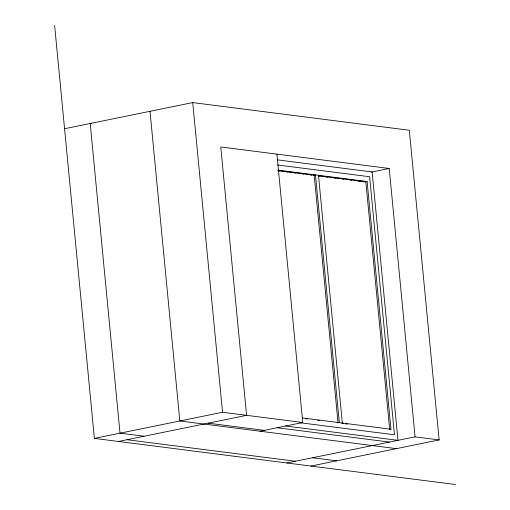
<?xml version="1.0" encoding="UTF-8"?>
<svg xmlns="http://www.w3.org/2000/svg" width="510" height="510" viewBox="0 0 510 510"><rect width="100%" height="100%" fill="white"/><g stroke="black" fill="none" stroke-linecap="round" stroke-linejoin="round"><path stroke-width="0.76" d="M64.566 128.724L192.723 102.593L409.313 130.254L439.129 439.926L310.979 466.057M313.338 175.351L315.473 174.917L339.328 422.65M371.356 172.112L389.219 168.472L415.063 436.853L439.129 439.926M364.975 181.949L367.111 181.509L390.966 429.248L389.544 429.541M54.627 25.5L94.388 438.396L222.538 412.265L302.755 422.509L276.917 154.128M118.454 441.469L246.604 415.338L220.76 146.957L389.219 168.472M260.043 431.224L302.755 422.509M286.913 462.984L415.063 436.853M91.775 123.7L90.2 123.496L120.016 433.168L144.081 436.241M277.108 159.821L372.134 171.959L397.978 440.34L285.67 425.997M277.504 164.966L369.622 176.734L394.472 434.794L299.995 422.726M277.893 170.117L367.111 181.509M278.109 170.569L314.192 175.179L338.047 422.911M318.769 175.759L365.829 181.77L389.685 429.509M278.039 170.844L280.392 171.143M281.96 171.341L284.312 171.647M285.88 171.844L288.233 172.144M289.801 172.348L292.16 172.648M293.728 172.845L296.08 173.145M298.433 173.445L300.001 173.649M302.353 173.948L303.922 174.146M306.274 174.452L307.842 174.649M310.201 174.949L311.769 175.153M318.699 176.033L320.267 176.237M321.835 176.434L324.188 176.734M325.756 176.938L328.108 177.238M330.461 177.537L332.029 177.741M333.604 177.939L335.956 178.239M337.524 178.443L339.877 178.742M342.229 179.042L343.797 179.239M346.15 179.539L347.718 179.743M350.07 180.043L351.645 180.24M353.997 180.546L356.35 180.846M357.918 181.044L360.27 181.343M361.839 181.547L364.191 181.847M302.538 417.951L390.966 429.248M305.885 418.806L307.453 419.01M317.647 420.31L319.222 420.508M341.84 423.396L343.408 423.6M345.761 423.899L347.329 424.097M277.128 427.737L389.436 442.081M208.156 423.179L264.314 430.351M396.41 448.641L179.82 420.973L150.004 111.301M312.541 457.757L336.606 460.83M126.996 439.728L295.456 461.244M94.388 438.396L455.373 484.5M318.482 175.3L342.331 423.039M192.723 102.593L222.538 412.265"/></g></svg>
